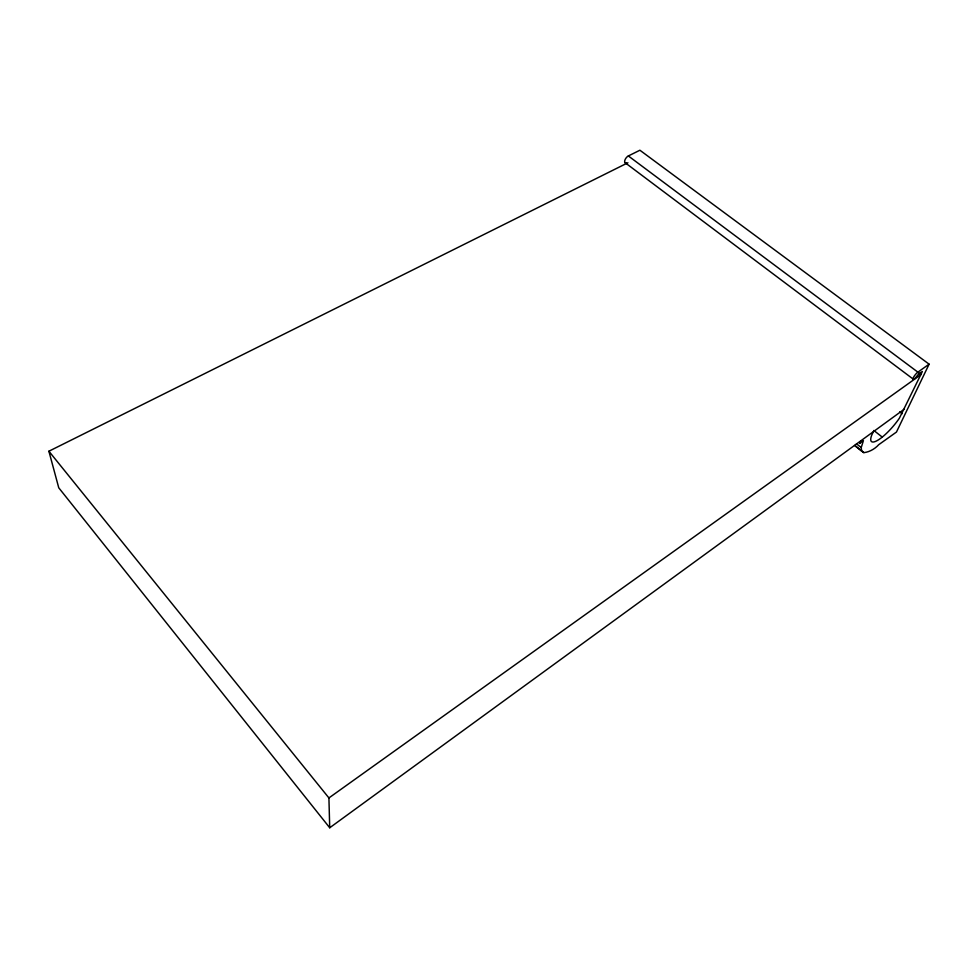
<?xml version="1.0" encoding="UTF-8"?>
<svg xmlns="http://www.w3.org/2000/svg" width="978" height="978" viewBox="0 0 978 978"><rect width="100%" height="100%" fill="white"/><g stroke="black" fill="none" stroke-linecap="round" stroke-linejoin="round"><path stroke-width="1.47" d="M626.287 162.935A4.267 2.09 -54.1 0 1 624.844 160.331A4.267 2.09 -54.1 0 1 628.353 155.954L639.905 150.233L929.1 364.171L896.459 432.056L878.709 444.709C875.065 448.78 869.418 452.093 863.843 452.631L861.642 451.115L861.227 447.569L863.403 440.662L859.613 443.425L860.689 441.066M873.268 431.897L871.765 435.051A26.113 6.687 -49.8 0 0 878.11 440.051A26.113 6.687 -49.8 0 0 899.381 418.193L922.352 371.518L919.21 373.364L914.821 378.633A4.866 1.259 -50.4 0 1 913.489 377.435A4.866 1.259 -50.4 0 1 917.89 372.153L929.1 364.171M627.913 162.764L48.9 451.225L58.753 487.802L329.72 827.767L904.405 409.073M329.72 827.767L328.914 797.938L920.824 374.721L918.379 372.887M628.353 155.954L917.89 372.153M625.138 162.727L913.244 379.134M899.748 411.872L902.168 413.731M873.855 430.479L882.254 437.093M856.471 443.767L861.227 447.569M855.493 445.956L863.843 452.631M854.515 445.418L861.642 451.115M48.9 451.225L328.914 797.938"/></g></svg>
